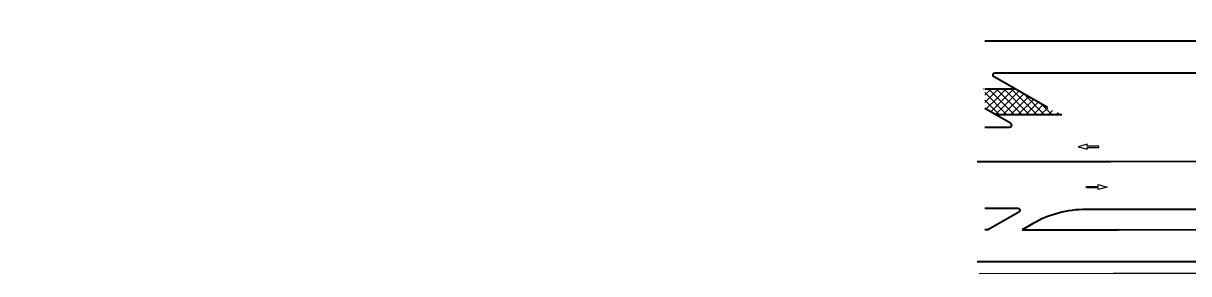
# Model space of a CAD drawing. Header units: millimetres. Extents: x -840588 to 786814, y -467537 to 194195.
# Drawn here: x -840588 to -294701, y 10201 to 127478 of the extents above; entities that cross this region are included whole.
import ezdxf

# ---------------------------------------------------------------- set-up
doc = ezdxf.new("R2010")
doc.units = ezdxf.units.MM
doc.header["$LTSCALE"] = 100
doc.header["$MEASUREMENT"] = 0
doc.layers.add('ahs-duongle NCV', color=250, linetype='Continuous', lineweight=13)
doc.layers.add('gthong-duong', color=7, linetype='Continuous', lineweight=40)
doc.layers.add('gthong-phan lanxe', color=9, linetype='Continuous')
doc.layers.add('gthong-viahe', color=5, linetype='Continuous')

# ---------------------------------------------------------------- blocks, each defined once
blk = doc.blocks.new('ARR-LT-T')
blk.add_lwpolyline([(-4.21, 1.13), (-4.21, 0.35), (-9.71, 0.35), (-9.71, -0.35), (-4.21, -0.35), (-4.21, -1.18), (0, 0)], close=True)

msp = doc.modelspace()

# ---------------------------------------------------------------- hatches: boundary and pattern name
at = {"layer": 'ahs-duongle NCV'}
h = msp.add_hatch(dxfattribs=at)
h.set_pattern_fill('AR-HBONE', color=256, scale=500, angle=-54.30732, style=0)
h.set_pattern_definition([(350.69267697, (-1335138483.6, -208504872.2), (2297.130009, 1650.2102055), [6000, -2000]), (80.69267697, (-1335136510, -208505195.7), (2297.130009, 1650.2102055), [6000, -2000])])
edge = h.paths.add_edge_path()
edge.add_arc((-840236, 195045), 67588, 269.71888, 269.78063)
edge.add_line((-840495, 127457), (-840568, 127458))
h.paths.add_polyline_path([(-190050, 124243), (-190052, 119243), (-165742, 119194), (-144983, 119049), (45679, 117723), (45638, 122723), (-144948, 124049), (-165719, 124194)])
at = {"layer": 'gthong-viahe'}
h = msp.add_hatch(dxfattribs=at)
h.set_pattern_fill('ANSI37', color=256, scale=20000, angle=-54.30762, style=0)
h.set_pattern_definition([(44.9335, (-515113.8, 106945.4), (-1765.714, 1769.817), []), (134.9335, (-515113.8, 106945.4), (-1769.817, -1765.714), [])])
h.paths.add_polyline_path([(-376067, 96777), (-391067, 96772), (-379375, 90027), (-364375, 90031)])
h.paths.add_polyline_path([(-364375, 90031), (-379375, 90027), (-374178, 87028), (-359100, 87033, -0.0098244), (-360821, 87981)])
h.paths.add_polyline_path([(-374178, 87028), (-389178, 87023), (-385279, 84774), (-370279, 84779)])
h.paths.add_polyline_path([(-359100, 87033), (-374178, 87028), (-370279, 84779), (-354197, 84784, -0.0269946)])
h.paths.add_polyline_path([(-390197, 96270), (-390199, 90023), (-379375, 90027)])
h.paths.add_polyline_path([(-390199, 90023), (-390200, 87613), (-389178, 87023), (-374178, 87028), (-379375, 90027)])

# ---------------------------------------------------------------- linework, layer by layer
at = {"layer": 'gthong-duong'}
for points in [[(-390187, 119272), (-327538, 119292), (-239574, 119347), (-165741, 119196), (-144982, 119052), (-67611, 118513, 0.4141016), (-62576, 123476), (-62576, 123476)], [(-360821, 87981), (-385827, 102408, -0.767327), (-385328, 104274), (-327534, 104292), (-239585, 104348), (-197860, 104262, -0.767327), (-197364, 102395), (-222431, 87991)]]:
    msp.add_lwpolyline(points, format="xyb", dxfattribs=at)
at = {"layer": 'gthong-duong', "ltscale": 2}
for points in [[(-390196, 96773), (-376067, 96777)], [(-385279, 84774), (-354197, 84784)], [(-372654, 30778), (-327511, 30792), (-239637, 30848), (-217710, 30803)], [(-213801, 15770), (-243278, 15816), (-331137, 15760), (-393859, 15741)]]:
    msp.add_lwpolyline(points, dxfattribs=at)
for points in [[(-390204, 78773), (-378617, 78776, 0.767327), (-378117, 80642), (-390200, 87613)], [(-390219, 40949), (-374796, 40934, -0.7668231), (-374296, 39069), (-388422, 30907, -0.1316525), (-388922, 30773), (-390223, 30773)], [(-217710, 30803), (-222557, 33615, 0.139782), (-249139, 40342), (-327516, 40293), (-342804, 40288, 0.1316525), (-367802, 33581), (-372654, 30778)]]:
    msp.add_lwpolyline(points, format="xyb", dxfattribs=at)
at = {"layer": 'gthong-duong'}
msp.add_lwpolyline([(-393840, 62776), (-331153, 62795), (-243246, 62851), (-212732, 62789)], dxfattribs=at)
at = {"layer": 'gthong-viahe'}
msp.add_lwpolyline([(-212753, 10230), (-242230, 10276), (-330089, 10220), (-392811, 10201)], dxfattribs=at)

# ---------------------------------------------------------------- block references
at = {"layer": 'gthong-phan lanxe', "ltscale": 8, "yscale": 999.9999999999999, "rotation": 179.9772591828279}
for p, xscale, zscale in [((-346461, 69624), 999.9999999999999, 999.9999999999999), ((-332908, 50725), -999.9999999999999, 1000.000000000001)]:
    msp.add_blockref('ARR-LT-T', p, dxfattribs=dict(at, xscale=xscale, zscale=zscale))

doc.saveas('drawing.dxf')
